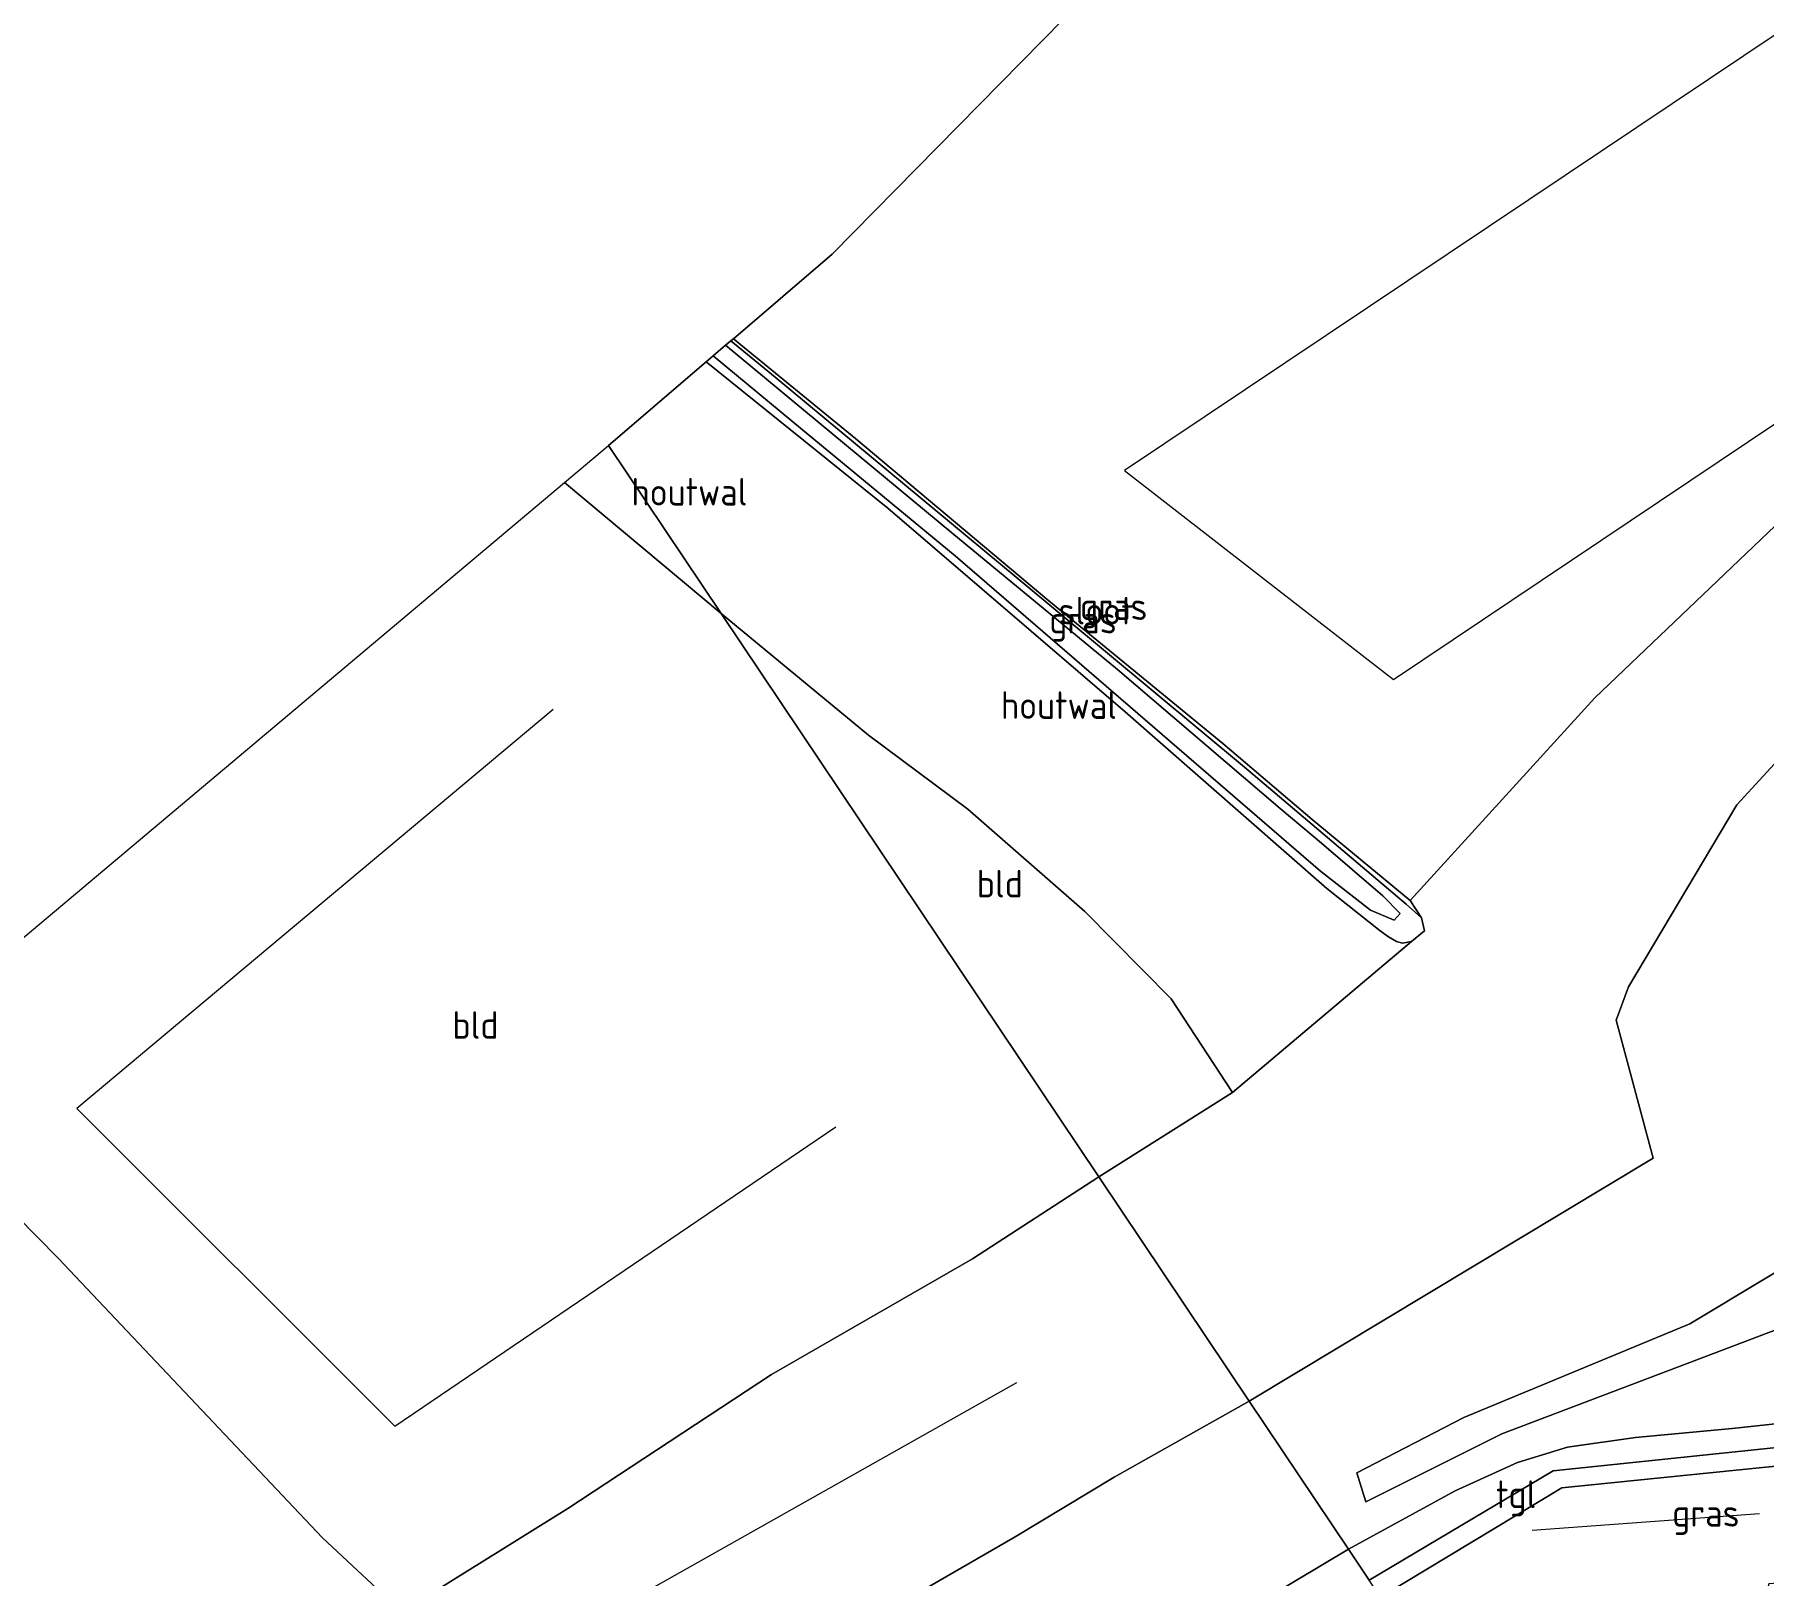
# Model space of a CAD drawing. Extents: x 253736 to 255979, y 477184 to 479215.
# Drawn here: x 255315 to 255471.7, y 478558.1 to 478697.8 of the extents above; entities that cross this region are included whole.
import ezdxf
from ezdxf.enums import TextEntityAlignment as Align

# ---------------------------------------------------------------- set-up
doc = ezdxf.new("R2010")
doc.units = 0
for name, color, linetype, lineweight in [('af-bs-rasterhekwerk', 8, 'hekwerk', 18), ('bp-b5-bomenstruiken', 8, 'Continuous', 18), ('bp-b5-grasland', 8, 'Continuous', 18), ('bp-b5-houtwal', 8, 'houtwal', 18), ('bp-bs-bomenrij', 8, 'laanbep', 18), ('gw-bs-insteekwatergang', 8, 'Continuous', 18), ('kd-bs-opnamedtmgrens', 8, 'Continuous', 18), ('og-b5-grond_ingericht', 8, 'Continuous', 18), ('og-b5-water', 8, 'Continuous', 18), ('og-bs-hoogtelijn', 8, 'Continuous', 18), ('og-bs-hulpgeometrie', 8, 'Continuous', 18), ('og-bs-terreinafscheiding', 8, 'Continuous', 18), ('vh-b5-verh_soort', 8, 'Continuous', 18), ('wh-bs-waterlijn', 8, 'Continuous', 18)]:
    doc.layers.add(name, color=color, linetype=linetype, lineweight=lineweight)
doc.styles.add('rtw_iso', font='isocp.shx')
doc.linetypes.add('hekwerk', pattern='A,7,-1.5,[1,RTW.shx,S=0.75,R=0,X=0,Y=0],-1.5', length=10)
doc.linetypes.add('houtwal', pattern='A,8,-1,[1,RTW.shx,S=0.75,R=45,X=0,Y=0],-1,8,-1,[4,RTW.shx,S=0.75,R=0,X=0,Y=0],-1', length=20)
doc.linetypes.add('laanbep', pattern='A,20,-1,[4,RTW.shx,S=0.75,R=0,X=0,Y=0],-1', length=22)

# ---------------------------------------------------------------- blocks, each defined once
blk = doc.blocks.new('dtbattr-r')
at = {"style": 'rtw_iso'}
blk.add_attdef('TAG', text='', height=2.5, dxfattribs=at).set_placement((0, 0), align=Align.MIDDLE_CENTER)
blk = doc.blocks.new('RW1 Buren totaal_ACAD_1_FMEBLOCK252')
at = {"layer": 'bp-b5-grasland'}
blk.add_polyline3d([(115.48, 139.8, 25.29), (128.03, 147.3, 25.17), (129.91, 144.48, 25.24)], dxfattribs=at)
blk = doc.blocks.new('Deel_d28hz')
at = {"layer": 'og-bs-terreinafscheiding'}
blk.add_polyline3d([(255421.533, 478553.016, 25.287), (255434.077, 478560.515, 25.167)], dxfattribs=at)
at = {"layer": 'bp-b5-grasland'}
blk.add_blockref('RW1 Buren totaal_ACAD_1_FMEBLOCK252', (255306.05, 478413.2185), dxfattribs=at)

msp = doc.modelspace()

# ---------------------------------------------------------------- linework, layer by layer
at = {"layer": 'af-bs-rasterhekwerk'}
for points in [[(255378.341, 478670.25, 24.23), (255389.451, 478661.158, 24.287), (255406.752, 478646.642, 24.29), (255422.689, 478633.554, 24.374), (255430.779, 478626.669, 24.476), (255439.648, 478619.324, 24.401), (255456.402, 478637.687, 24.479), (255551.17, 478728.152, 25.166), (255568.117, 478743.853, 25.379), (255570.809, 478746.348, 25.193), (255597.001, 478769.856, 25.412), (255586.107, 478806.605, 25.415), (255585.399, 478809.926, 25.535)], [(255425.09, 478573.925, 24.528), (255461.684, 478595.96, 24.986), (255458.315, 478608.467, 24.914), (255459.431, 478611.484, 24.962), (255469.264, 478627.979, 25.157), (255474.025, 478633.179, 25.157), (255484.302, 478644.132, 24.869), (255499.948, 478659.024, 24.722), (255528.502, 478691.851, 24.776), (255567.762, 478739.232, 25.382), (255569.315, 478741.106, 25.421), (255574.534, 478747.33, 25.601)], [(255142.274, 478320.843, 24.516), (255176.139, 478285.283, 24.381), (255184.416, 478276.592, 24.531), (255194.008, 478283.869, 24.447), (255176.973, 478302.624, 23.772), (255200.27, 478319.232, 23.877), (255216.995, 478331.17, 24.219), (255233.123, 478342.684, 24.456), (255255.761, 478358.14, 24.465), (255280.448, 478374.739, 24.777), (255302.838, 478389.512, 25.128), (255315, 478397.673, 25.221), (255300.33, 478421.857, 25.326), (255285.918, 478445.258, 25.17), (255272.086, 478467.809, 24.939), (255264.353, 478480.51, 24.666), (255295.31, 478498.655, 24.666), (255326.732, 478516.909, 24.618), (255352.023, 478531.631, 24.636), (255385.206, 478550.853, 24.594), (255403.869, 478561.631, 24.597), (255412.843, 478567.039, 24.606), (255425.09, 478573.925, 24.528)]]:
    msp.add_polyline3d(points, dxfattribs=at)
at = {"layer": 'bp-b5-bomenstruiken'}
msp.add_polyline3d([(255567.762, 478739.232, 25.382), (255528.502, 478691.851, 24.776), (255499.948, 478659.024, 24.722), (255484.302, 478644.132, 24.869), (255474.025, 478633.179, 25.157), (255469.264, 478627.979, 25.157), (255459.431, 478611.484, 24.962), (255458.315, 478608.467, 24.914), (255461.684, 478595.96, 24.986), (255425.09, 478573.925, 24.528), (255411.455, 478594.271, 24.477), (255423.557, 478601.905, 24.491), (255439.775, 478615.616, 24.44), (255440.951, 478616.557, 24.401), (255440.678, 478617.743, 24.404), (255439.648, 478619.324, 24.401), (255456.402, 478637.687, 24.479), (255551.17, 478728.152, 25.166), (255568.117, 478743.853, 25.379)], close=True, dxfattribs=at)
for points in [[(255478.341, 478572.498, 25.247), (255468.834, 478571.45, 25.115), (255460.081, 478570.645, 25.064), (255453.933, 478569.758, 25.025), (255449.386, 478568.379, 25.07), (255443.753, 478565.812, 25.127), (255434.077, 478560.515, 25.167), (255425.09, 478573.925, 24.528), (255461.684, 478595.96, 24.986), (255458.315, 478608.467, 24.914), (255459.431, 478611.484, 24.962), (255469.264, 478627.979, 25.157), (255474.025, 478633.179, 25.157)], [(255137.521, 478471.887, 24.384), (255300.063, 478604.243, 24.333), (255317.174, 478586.913, 24.261), (255341.114, 478561.541, 24.408), (255348.312, 478554.838, 24.45), (255363.338, 478564.218, 24.474), (255381.811, 478576.362, 24.513), (255400.016, 478586.835, 24.525), (255411.455, 478594.271, 24.477), (255425.09, 478573.925, 24.528), (255412.843, 478567.039, 24.606), (255403.869, 478561.631, 24.597), (255385.206, 478550.853, 24.594)], [(255479.076, 478589.411, 25.283), (255465.001, 478580.942, 25.235), (255444.515, 478572.457, 24.665), (255434.819, 478567.445, 24.632), (255435.66, 478564.807, 24.878), (255447.968, 478570.977, 24.815), (255478.051, 478582.391, 25.139)], [(255385.206, 478550.853, 24.594), (255403.869, 478561.631, 24.597), (255412.843, 478567.039, 24.606), (255425.09, 478573.925, 24.528), (255434.077, 478560.515, 25.167), (255421.533, 478553.016, 25.287)]]:
    msp.add_polyline3d(points, dxfattribs=at)
at = {"layer": 'bp-b5-grasland'}
for points in [[(255440.678, 478617.743, 24.404), (255440.951, 478616.557, 24.401), (255439.775, 478615.616, 24.44), (255438.976, 478615.467, 24.44), (255438.415, 478615.61, 24.437), (255437.703, 478616.022, 24.431), (255436.953, 478616.573, 24.428), (255432.115, 478620.412, 24.428), (255413.84, 478636.428, 24.323), (255392.336, 478654.888, 24.371), (255375.884, 478668.149, 24.473), (255376.525, 478668.697, 23.654), (255383.715, 478662.722, 23.654), (255398.451, 478650.557, 23.657), (255431.541, 478621.988, 23.735), (255436.06, 478618.451, 23.747), (255438.214, 478617.524, 23.753), (255438.743, 478618.142, 23.783), (255437.174, 478619.731, 23.75), (255431.631, 478624.509, 23.759), (255427.889, 478627.65, 23.762), (255413.132, 478640.261, 23.822), (255398.131, 478652.663, 23.804), (255377.641, 478669.652, 23.714), (255378.125, 478670.066, 24.25), (255382.142, 478666.756, 24.269), (255403.979, 478648.618, 24.287), (255424.667, 478631.399, 24.395), (255439.287, 478618.983, 24.374)], [(255439.648, 478619.324, 24.401), (255440.678, 478617.743, 24.404), (255439.287, 478618.983, 24.374), (255424.667, 478631.399, 24.395), (255403.979, 478648.618, 24.287), (255382.142, 478666.756, 24.269), (255378.125, 478670.066, 24.25), (255378.341, 478670.25, 24.23), (255389.451, 478661.158, 24.287), (255406.752, 478646.642, 24.29), (255422.689, 478633.554, 24.374), (255430.779, 478626.669, 24.476)], [(255482.384, 478565.012, 25.124), (255481.843, 478565.156, 25.181), (255481.379, 478563.753, 25.193), (255480.842, 478562.414, 25.181), (255480.223, 478561.425, 25.205), (255479.479, 478560.423, 25.211), (255478.824, 478559.778, 25.166), (255478.212, 478559.145, 25.16), (255477.461, 478558.584, 25.145), (255476.79, 478558.12, 25.145), (255475.874, 478557.854, 25.145), (255474.805, 478557.589, 25.145), (255472.154, 478557.376, 25.145), (255472.038, 478556.912, 25.067), (255447.693, 478555.171, 25.088), (255440.334, 478554.749, 25.172), (255438.07, 478554.556, 25.17), (255436.981, 478556.181, 25.212), (255453.397, 478566.067, 25.196), (255482.917, 478569.065, 25.1)]]:
    msp.add_polyline3d(points, close=True, dxfattribs=at)
for points in [[(255478.051, 478582.391, 25.139), (255447.968, 478570.977, 24.815), (255435.66, 478564.807, 24.878), (255434.819, 478567.445, 24.632), (255444.515, 478572.457, 24.665), (255465.001, 478580.942, 25.235), (255479.076, 478589.411, 25.283)], [(255483.274, 478570.827, 25.127), (255452.626, 478567.631, 25.202), (255435.961, 478557.703, 25.239), (255434.077, 478560.515, 25.167), (255443.753, 478565.812, 25.127), (255449.386, 478568.379, 25.07), (255453.933, 478569.758, 25.025), (255460.081, 478570.645, 25.064), (255468.834, 478571.45, 25.115), (255478.341, 478572.498, 25.247)]]:
    msp.add_polyline3d(points, dxfattribs=at)
at = {"layer": 'bp-b5-houtwal'}
for points in [[(255439.775, 478615.616, 24.44), (255423.557, 478601.905, 24.491), (255418.009, 478610.405, 24.401), (255410.2, 478618.336, 24.398), (255399.591, 478627.6, 24.416), (255390.581, 478634.31, 24.407), (255377.238, 478645.329, 24.362), (255367.024, 478660.57, 24.407), (255375.884, 478668.149, 24.473), (255392.336, 478654.888, 24.371), (255413.84, 478636.428, 24.323), (255432.115, 478620.412, 24.428), (255436.953, 478616.573, 24.428), (255437.703, 478616.022, 24.431), (255438.415, 478615.61, 24.437), (255438.976, 478615.467, 24.44)], [(255377.238, 478645.329, 24.362), (255363.043, 478657.221, 24.368), (255367.024, 478660.57, 24.407)]]:
    msp.add_polyline3d(points, close=True, dxfattribs=at)
at = {"layer": 'bp-bs-bomenrij'}
msp.add_polyline3d([(255471.301, 478563.737, 25.169), (255450.724, 478562.2, 25.133)], dxfattribs=at)
at = {"layer": 'gw-bs-insteekwatergang'}
msp.add_polyline3d([(255375.884, 478668.149, 24.473), (255392.336, 478654.888, 24.371), (255413.84, 478636.428, 24.323), (255432.115, 478620.412, 24.428), (255436.953, 478616.573, 24.428), (255437.703, 478616.022, 24.431), (255438.415, 478615.61, 24.437), (255438.976, 478615.467, 24.44), (255439.775, 478615.616, 24.44), (255440.951, 478616.557, 24.401), (255440.678, 478617.743, 24.404), (255439.287, 478618.983, 24.374), (255424.667, 478631.399, 24.395), (255403.979, 478648.618, 24.287), (255382.142, 478666.756, 24.269), (255378.125, 478670.066, 24.25)], dxfattribs=at)
at = {"layer": 'kd-bs-opnamedtmgrens'}
for points in [[(255432.976, 478724.396, 24.695), (255387.302, 478677.915, 24.349), (255378.341, 478670.25, 24.23), (255378.125, 478670.066, 24.25), (255377.641, 478669.652, 23.714), (255376.525, 478668.697, 23.654), (255375.884, 478668.149, 24.473), (255367.024, 478660.57, 24.407)], [(255070.754, 478425.722, 24.062), (255137.521, 478471.887, 24.384), (255300.063, 478604.243, 24.333), (255363.043, 478657.221, 24.368), (255367.024, 478660.57, 24.407)]]:
    msp.add_polyline3d(points, dxfattribs=at)
at = {"layer": 'og-b5-grond_ingericht'}
for points in [[(255584.1, 478813.996, 25.583), (255585.399, 478809.926, 25.535), (255586.107, 478806.605, 25.415), (255597.001, 478769.856, 25.412), (255570.809, 478746.348, 25.193), (255568.117, 478743.853, 25.379), (255551.17, 478728.152, 25.166), (255456.402, 478637.687, 24.479), (255439.648, 478619.324, 24.401), (255430.779, 478626.669, 24.476), (255422.689, 478633.554, 24.374), (255406.752, 478646.642, 24.29), (255389.451, 478661.158, 24.287), (255378.341, 478670.25, 24.23), (255387.302, 478677.915, 24.349), (255432.976, 478724.396, 24.695), (255476.533, 478751.217, 24.899), (255524.237, 478780.483, 25.034), (255555.98, 478800.068, 25.328), (255583.266, 478817.018, 25.523)], [(255377.238, 478645.329, 24.362), (255411.455, 478594.271, 24.477), (255400.016, 478586.835, 24.525), (255381.811, 478576.362, 24.513), (255363.338, 478564.218, 24.474), (255348.312, 478554.838, 24.45), (255341.114, 478561.541, 24.408), (255317.174, 478586.913, 24.261), (255300.063, 478604.243, 24.333), (255363.043, 478657.221, 24.368)], [(255423.557, 478601.905, 24.491), (255411.455, 478594.271, 24.477), (255377.238, 478645.329, 24.362), (255390.581, 478634.31, 24.407), (255399.591, 478627.6, 24.416), (255410.2, 478618.336, 24.398), (255418.009, 478610.405, 24.401)]]:
    msp.add_polyline3d(points, close=True, dxfattribs=at)
at = {"layer": 'og-b5-water'}
msp.add_polyline3d([(255376.525, 478668.697, 23.654), (255377.641, 478669.652, 23.714), (255398.131, 478652.663, 23.804), (255413.132, 478640.261, 23.822), (255427.889, 478627.65, 23.762), (255431.631, 478624.509, 23.759), (255437.174, 478619.731, 23.75), (255438.743, 478618.142, 23.783), (255438.214, 478617.524, 23.753), (255436.06, 478618.451, 23.747), (255431.541, 478621.988, 23.735), (255398.451, 478650.557, 23.657), (255383.715, 478662.722, 23.654)], close=True, dxfattribs=at)
at = {"layer": 'og-bs-hoogtelijn'}
for points in [[(255421.711, 478700.382, 24.536), (255568.444, 478794.444, 25.136), (255577.764, 478768.195, 25.283), (255521.936, 478730.779, 24.947), (255450.414, 478682.844, 24.509), (255413.781, 478658.292, 24.335), (255438.145, 478639.365, 24.401), (255478.379, 478666.33, 24.569)], [(255362, 478636.641, 24.57), (255318.85, 478600.462, 24.372), (255347.67, 478571.658, 24.618), (255387.633, 478598.811, 24.603)], [(255180.499, 478326.618, 24.123), (255222.138, 478355.014, 24.576), (255270.263, 478386.549, 25.224), (255294.977, 478402.337, 25.263), (255271.073, 478442.54, 25.236), (255207.871, 478399.438, 25.167), (255174.907, 478376.958, 24.75), (255141.952, 478354.485, 24.816), (255112.982, 478392.503, 24.285), (255178.765, 478437.789, 24.357), (255252.372, 478485.867, 24.573), (255323.302, 478530.101, 24.615), (255404.03, 478575.624, 24.687)]]:
    msp.add_polyline3d(points, dxfattribs=at)
at = {"layer": 'og-bs-hulpgeometrie'}
msp.add_polyline3d([(255471.281, 478504.998, 25.098), (255468.455, 478509.215, 25.127), (255465.802, 478513.174, 25.149), (255458.504, 478524.065, 25.176), (255457.456, 478525.628, 25.092), (255454.668, 478529.788, 25.029), (255450.853, 478535.481, 24.966), (255445.202, 478543.913, 24.873), (255441.254, 478549.804, 25.134), (255438.07, 478554.556, 25.17), (255436.981, 478556.181, 25.212), (255435.961, 478557.703, 25.239), (255434.077, 478560.515, 25.167), (255425.09, 478573.925, 24.528), (255411.455, 478594.271, 24.477), (255377.238, 478645.329, 24.362), (255367.024, 478660.57, 24.407)], dxfattribs=at)
at = {"layer": 'og-bs-terreinafscheiding'}
for points in [[(255377.238, 478645.329, 24.362), (255363.043, 478657.221, 24.368)], [(255411.455, 478594.271, 24.477), (255423.557, 478601.905, 24.491), (255418.009, 478610.405, 24.401), (255410.2, 478618.336, 24.398), (255399.591, 478627.6, 24.416), (255390.581, 478634.31, 24.407), (255377.238, 478645.329, 24.362)], [(255439.648, 478619.324, 24.401), (255440.678, 478617.743, 24.404)], [(255423.557, 478601.905, 24.491), (255439.775, 478615.616, 24.44)], [(255300.063, 478604.243, 24.333), (255317.174, 478586.913, 24.261), (255341.114, 478561.541, 24.408), (255348.312, 478554.838, 24.45), (255363.338, 478564.218, 24.474), (255381.811, 478576.362, 24.513), (255400.016, 478586.835, 24.525), (255411.455, 478594.271, 24.477)], [(255478.051, 478582.391, 25.139), (255447.968, 478570.977, 24.815), (255435.66, 478564.807, 24.878), (255434.819, 478567.445, 24.632), (255444.515, 478572.457, 24.665), (255465.001, 478580.942, 25.235), (255479.076, 478589.411, 25.283)], [(255434.077, 478560.515, 25.167), (255443.753, 478565.812, 25.127), (255449.386, 478568.379, 25.07), (255453.933, 478569.758, 25.025), (255460.081, 478570.645, 25.064), (255468.834, 478571.45, 25.115), (255478.341, 478572.498, 25.247)], [(255435.961, 478557.703, 25.239), (255452.626, 478567.631, 25.202), (255483.274, 478570.827, 25.127)], [(255482.917, 478569.065, 25.1), (255453.397, 478566.067, 25.196), (255436.981, 478556.181, 25.212)]]:
    msp.add_polyline3d(points, dxfattribs=at)
at = {"layer": 'vh-b5-verh_soort'}
msp.add_polyline3d([(255482.917, 478569.065, 25.1), (255453.397, 478566.067, 25.196), (255436.981, 478556.181, 25.212), (255435.961, 478557.703, 25.239), (255452.626, 478567.631, 25.202), (255483.274, 478570.827, 25.127)], close=True, dxfattribs=at)
at = {"layer": 'wh-bs-waterlijn'}
msp.add_polyline3d([(255377.641, 478669.652, 23.714), (255398.131, 478652.663, 23.804), (255413.132, 478640.261, 23.822), (255427.889, 478627.65, 23.762), (255431.631, 478624.509, 23.759), (255437.174, 478619.731, 23.75), (255438.743, 478618.142, 23.783), (255438.214, 478617.524, 23.753), (255436.06, 478618.451, 23.747), (255431.541, 478621.988, 23.735), (255398.451, 478650.557, 23.657), (255383.715, 478662.722, 23.654), (255376.525, 478668.697, 23.654)], dxfattribs=at)

# ---------------------------------------------------------------- block references
at = {"linetype": 'ByBlock'}
msp.add_blockref('Deel_d28hz', (0, 0), dxfattribs=at)
msp.add_blockref('Deel_d28hz', (0, 0), dxfattribs=at)
at = {"layer": 'bp-b5-grasland'}
ref = msp.add_blockref('dtbattr-r', (255409.75, 478644, 24.341385), dxfattribs=at)
ref.add_attrib('TAG', 'gras', dxfattribs={"layer": '0', "height": 2.5, "style": 'rtw_iso'}).set_placement((255409.75, 478644, 24.341385), align=Align.BOTTOM_LEFT)
ref = msp.add_blockref('dtbattr-r', (255406.960938, 478642.78125, 24.104967), dxfattribs=at)
ref.add_attrib('TAG', 'gras', dxfattribs={"layer": '0', "height": 2.5, "style": 'rtw_iso'}).set_placement((255406.960938, 478642.78125, 24.104967), align=Align.BOTTOM_LEFT)
ref = msp.add_blockref('dtbattr-r', (255463.398438, 478561.8125, 25.155952), dxfattribs=at)
ref.add_attrib('TAG', 'gras', dxfattribs={"layer": '0', "height": 2.5, "style": 'rtw_iso'}).set_placement((255463.398438, 478561.8125, 25.155952), align=Align.BOTTOM_LEFT)
at = {"layer": 'bp-b5-houtwal'}
ref = msp.add_blockref('dtbattr-r', (255369.101667, 478654.373333, 24.37475), dxfattribs=at)
ref.add_attrib('TAG', 'houtwal', dxfattribs={"layer": '0', "height": 2.5, "style": 'rtw_iso'}).set_placement((255369.101667, 478654.373333, 24.37475), align=Align.BOTTOM_LEFT)
ref = msp.add_blockref('dtbattr-r', (255402.578125, 478635.03125, 24.417235), dxfattribs=at)
ref.add_attrib('TAG', 'houtwal', dxfattribs={"layer": '0', "height": 2.5, "style": 'rtw_iso'}).set_placement((255402.578125, 478635.03125, 24.417235), align=Align.BOTTOM_LEFT)
at = {"layer": 'og-b5-grond_ingericht'}
ref = msp.add_blockref('dtbattr-r', (255400.390625, 478618.84375, 24.430375), dxfattribs=at)
ref.add_attrib('TAG', 'bld', dxfattribs={"layer": '0', "height": 2.5, "style": 'rtw_iso'}).set_placement((255400.390625, 478618.84375, 24.430375), align=Align.BOTTOM_LEFT)
ref = msp.add_blockref('dtbattr-r', (255352.882812, 478606.03125, 24.412091), dxfattribs=at)
ref.add_attrib('TAG', 'bld', dxfattribs={"layer": '0', "height": 2.5, "style": 'rtw_iso'}).set_placement((255352.882812, 478606.03125, 24.412091), align=Align.BOTTOM_LEFT)
at = {"layer": 'og-b5-water'}
ref = msp.add_blockref('dtbattr-r', (255407.8125, 478643.59375, 23.732), dxfattribs=at)
ref.add_attrib('TAG', 'sloot', dxfattribs={"layer": '0', "height": 2.5, "style": 'rtw_iso'}).set_placement((255407.8125, 478643.59375, 23.732), align=Align.BOTTOM_LEFT)
at = {"layer": 'vh-b5-verh_soort'}
ref = msp.add_blockref('dtbattr-r', (255447.421875, 478563.5, 25.168), dxfattribs=at)
ref.add_attrib('TAG', 'tgl', dxfattribs={"layer": '0', "height": 2.5, "style": 'rtw_iso'}).set_placement((255447.421875, 478563.5, 25.168), align=Align.BOTTOM_LEFT)

doc.saveas('drawing.dxf')
